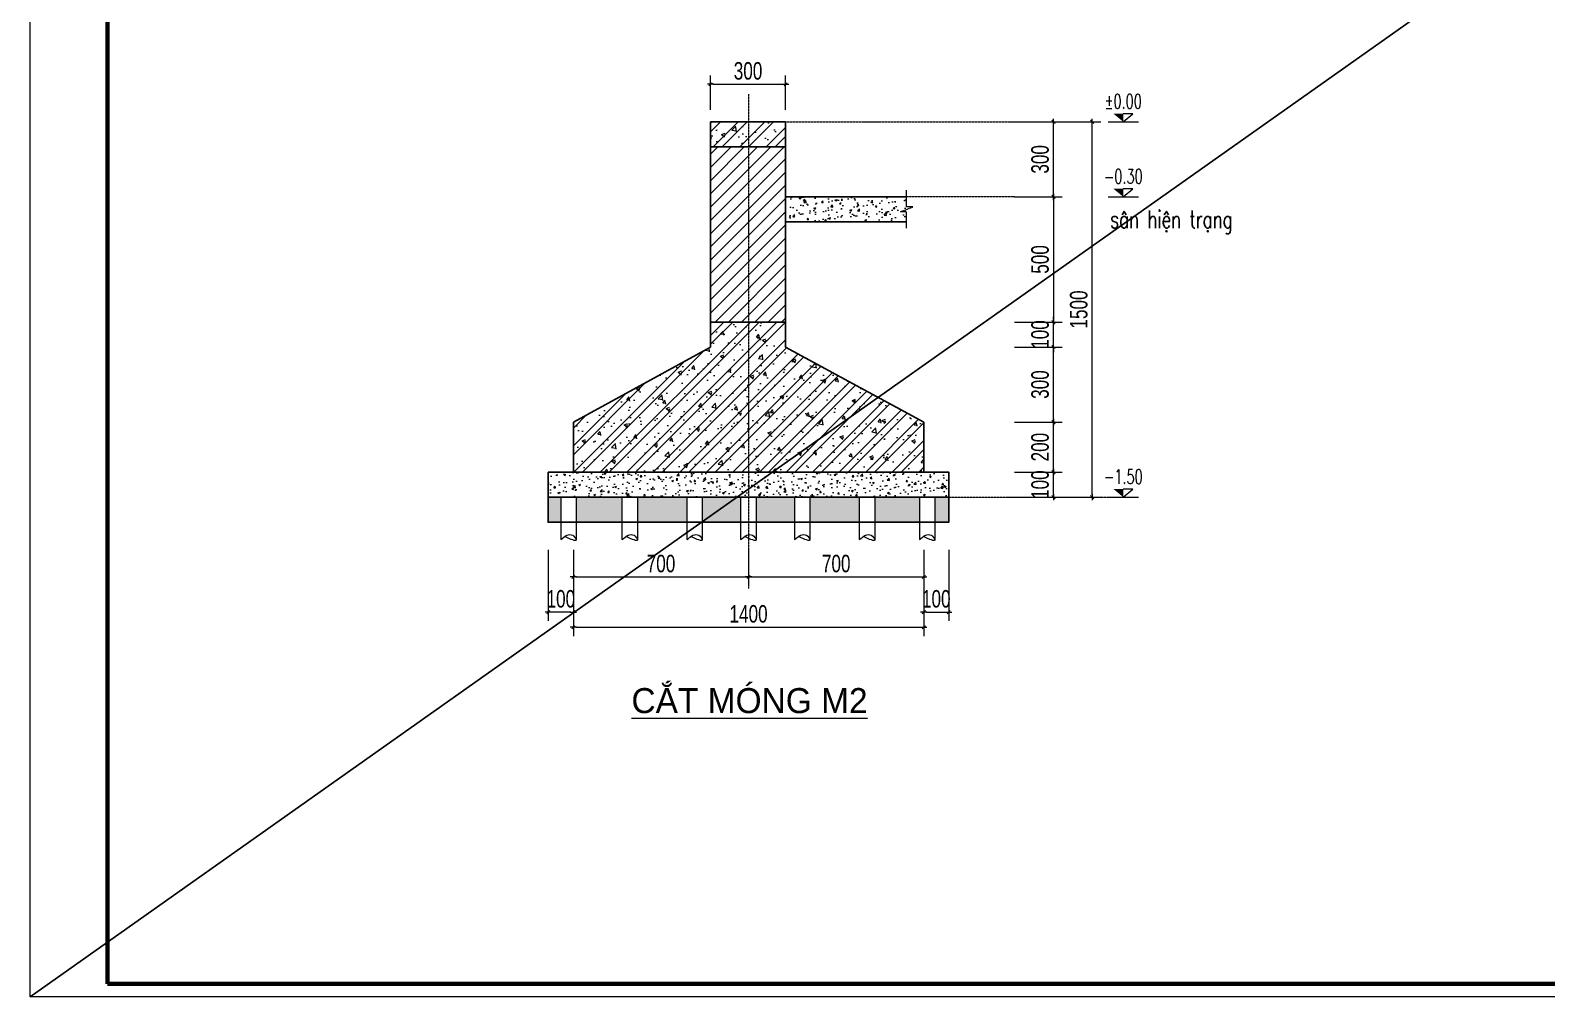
# Model space of a CAD drawing. Header units: millimetres. Extents: x 5243337 to 5938936, y 490824 to 785930.
# Drawn here: x 5304149 to 5310208, y 490824 to 494686 of the extents above; entities that cross this region are included whole.
import ezdxf
from ezdxf.enums import TextEntityAlignment as Align

# ---------------------------------------------------------------- set-up
doc = ezdxf.new("R2010")
doc.units = ezdxf.units.MM
doc.header["$MEASUREMENT"] = 0
doc.header["$PDMODE"] = 32
doc.linetypes.add('CENTER', pattern=[2, 1.25, -0.25, 0.25, -0.25])
doc.linetypes.add('HIDDEN', pattern=[0.375, 0.25, -0.125])
doc.layers.get('0').update_dxf_attribs({"lineweight": 0})
doc.layers.get('Defpoints').update_dxf_attribs({"lineweight": 0})
for name, color, linetype, lineweight in [('8- Dim', 8, 'Continuous', 9), ('dim', 144, 'Continuous', 13), ('hatch', 251, 'Continuous', 5), ('Khungten_LCDI', 7, 'Continuous', 25), ('LC Dim', 8, 'Continuous', 18), ('LC Net thay', 7, 'Continuous', 25), ('LC Text1', 3, 'Continuous', 20), ('MANH', 35, 'HIDDEN', 5), ('noithat', 125, 'Continuous', 9), ('text', 1, 'Continuous', 20), ('truc', 76, 'CENTER', 9)]:
    doc.layers.add(name, color=color, linetype=linetype, lineweight=lineweight)
doc.layers.add('KCS_Plotter', color=11, linetype='Continuous', plot=False)
doc.styles.add('Khungten', font='VHAVAN.TTF', dxfattribs={"width": 0.9, "height": 5000})
doc.styles.add('LC 3', font='vnsimli.shx', dxfattribs={"width": 0.75})
doc.styles.add('ROMANS', font='vnsimli.shx', dxfattribs={"width": 0.6})
doc.styles.add('TBV', font='VHHELS.TTF', dxfattribs={"width": 0.9, "oblique": 20, "height": 320})
doc.styles.add('Title', font='VHBLACK.TTF')
doc.styles.add('TXTDIM', font='VNARIAL.TTF', dxfattribs={"width": 0.7})
doc.dimstyles.new('DIM35', dxfattribs={"dimscale": 35, "dimtxt": 2, "dimasz": 0.3, "dimexe": 1, "dimexo": 0, "dimgap": 0.5, "dimtad": 1, "dimdec": 0, "dimzin": 12, "dimdsep": 46, "dimtxsty": 'TXTDIM', "dimblk": 'SLASH', "dimcen": 1.5, "dimclrd": 256, "dimclre": 256, "dimclrt": 1, "dimadec": 0, "dimazin": 0, "dimtfac": 1, "dimtdec": 0, "dimtix": 1, "dimtmove": 0, "dimatfit": 3, "dimldrblk": 'DOT', "dimfxl": 2, "dimtolj": 1, "dimtzin": 0, "dimlwd": 9, "dimlwe": 9, "dimarcsym": 1})
pattern_1 = [(50, (-197412.5, -10860.68), (143.4520365, -12.550427), [15, -165]), (355, (-197412.5, -10860.68), (-27.7502667, 150.4384267), [12, -132]), (100.4514, (-197400.55, -10861.73), (115.7018763, 137.8879084), [12.748038, -140.2284224]), (46.1842, (-197412.5, -10820.68), (213.44821, -33.103803), [22.5, -247.5]), (96.6356, (-197394.71, -10823.44), (186.932541, 194.823574), [19.122058, -210.3426]), (351.1842, (-197412.5, -10820.68), (186.932389, 194.82372), [18, -198]), (21, (-197392.5, -10830.68), (119.3814104, -80.5237781), [15, -165]), (326, (-197392.5, -10830.68), (48.6630664, 145.030009), [12, -132]), (71.4514, (-197382.55, -10837.39), (168.0445257, 64.5060993), [12.748038, -140.2284224]), (37.5, (-197412.5, -10860.68), (2.43197106, 66.57877077), [0, -130.4, 0, -134, 0, -132.5]), (7.5, (-197412.5, -10860.68), (52.6139075, 78.8823424), [0, -76.4, 0, -127.4, 0, -50.5]), (327.5, (-197457.1, -10860.68), (106.76448723, -4.51097435), [0, -50, 0, -156, 0, -207]), (317.5, (-197477.1, -10860.68), (116.6372339, 20.0209965), [0, -65, 0, -103.6, 0, -147]), (45, (-197412.5, -10860.68), (-53.0330086, 53.0330086), []), (45, (-197377.15, -10860.68), (-53.0330086, 53.0330086), [])]

# ---------------------------------------------------------------- blocks, each defined once
blk = doc.blocks.new('SLASH')
at = {"layer": 'dim', "color": 16, "linetype": 'Continuous'}
for p, q in [((-1.2, 0), (1.2, 0)), ((-0.6, -0.6), (0.6, 0.6))]:
    blk.add_line(p, q, dxfattribs=at)
blk = doc.blocks.new('*D285')
at = {"layer": 'Defpoints', "color": 0, "transparency": 16777216}
for p in [(5307019.2, 492609.3), (5307718.9, 492609.3), (5307718.9, 492501.1)]:
    blk.add_point(p, dxfattribs=at)
at = {"layer": 'dim', "lineweight": 9, "transparency": 16777216}
for p, q in [((5307019.2, 492609.3), (5307019.2, 492466.1)), ((5307718.9, 492609.3), (5307718.9, 492466.1)), ((5307029.7, 492501.1), (5307708.4, 492501.1))]:
    blk.add_line(p, q, dxfattribs=at)
at = {"layer": 'dim', "lineweight": 9, "transparency": 16777216, "xscale": 10.5, "yscale": 10.5, "zscale": 10.5, "rotation": 180}
blk.add_blockref('SLASH', (5307019.2, 492501.1), dxfattribs=at)
at = {"layer": 'dim', "lineweight": 9, "transparency": 16777216, "xscale": 10.5, "yscale": 10.5, "zscale": 10.5}
blk.add_blockref('SLASH', (5307718.9, 492501.1), dxfattribs=at)
at = {"layer": 'dim', "color": 1, "transparency": 16777216, "insert": (5307369.1, 492554.3), "char_height": 70, "attachment_point": 5, "style": 'TXTDIM'}
blk.add_mtext('\\A1;700', dxfattribs=at)
blk = doc.blocks.new('_Dot')
at = {"color": 0, "linetype": 'ByBlock', "lineweight": -2}
blk.add_line((-0.5, 0), (-1, 0), dxfattribs=at)
at = {"color": 0, "linetype": 'ByBlock', "const_width": 0.5}
blk.add_lwpolyline([(-0.25, 0, 1), (0.25, 0, 1)], format="xyb", close=True, dxfattribs=at)
blk = doc.blocks.new('*D286')
at = {"layer": 'Defpoints', "color": 0, "transparency": 16777216}
for p in [(5306318.9, 492609.3), (5307019.2, 492609.3), (5307019.2, 492501.1)]:
    blk.add_point(p, dxfattribs=at)
at = {"layer": 'dim', "lineweight": 9, "transparency": 16777216}
for p, q in [((5306318.9, 492609.3), (5306318.9, 492466.1)), ((5307019.2, 492609.3), (5307019.2, 492466.1)), ((5306329.4, 492501.1), (5307008.7, 492501.1))]:
    blk.add_line(p, q, dxfattribs=at)
at = {"layer": 'dim', "lineweight": 9, "transparency": 16777216, "xscale": 10.5, "yscale": 10.5, "zscale": 10.5, "rotation": 180}
blk.add_blockref('SLASH', (5306318.9, 492501.1), dxfattribs=at)
at = {"layer": 'dim', "lineweight": 9, "transparency": 16777216, "xscale": 10.5, "yscale": 10.5, "zscale": 10.5}
blk.add_blockref('SLASH', (5307019.2, 492501.1), dxfattribs=at)
at = {"layer": 'dim', "color": 1, "transparency": 16777216, "insert": (5306669.1, 492554.3), "char_height": 70, "attachment_point": 5, "style": 'TXTDIM'}
blk.add_mtext('\\A1;700', dxfattribs=at)
blk = doc.blocks.new('*D287')
at = {"layer": 'Defpoints', "color": 0, "transparency": 16777216}
for p in [(5307166.9, 494470), (5306866.9, 494367.4), (5307166.9, 494367.4)]:
    blk.add_point(p, dxfattribs=at)
at = {"layer": 'dim', "lineweight": 9, "transparency": 16777216}
for p, q in [((5306866.9, 494367.4), (5306866.9, 494505)), ((5307166.9, 494367.4), (5307166.9, 494505)), ((5306877.4, 494470), (5307156.4, 494470))]:
    blk.add_line(p, q, dxfattribs=at)
at = {"layer": 'dim', "lineweight": 9, "transparency": 16777216, "xscale": 10.5, "yscale": 10.5, "zscale": 10.5, "rotation": 180}
blk.add_blockref('SLASH', (5306866.9, 494470), dxfattribs=at)
at = {"layer": 'dim', "lineweight": 9, "transparency": 16777216, "xscale": 10.5, "yscale": 10.5, "zscale": 10.5}
blk.add_blockref('SLASH', (5307166.9, 494470), dxfattribs=at)
at = {"layer": 'dim', "color": 1, "transparency": 16777216, "insert": (5307016.9, 494523.3), "char_height": 70, "attachment_point": 5, "style": 'TXTDIM'}
blk.add_mtext('\\A1;300', dxfattribs=at)
blk = doc.blocks.new('*D288')
at = {"layer": 'Defpoints', "color": 0, "transparency": 16777216}
for p in [(5306318.9, 492609.3), (5307718.9, 492609.3), (5307718.9, 492300.1)]:
    blk.add_point(p, dxfattribs=at)
at = {"layer": 'dim', "lineweight": 9, "transparency": 16777216}
for p, q in [((5306318.9, 492609.3), (5306318.9, 492265.1)), ((5307718.9, 492609.3), (5307718.9, 492265.1)), ((5306329.4, 492300.1), (5307708.4, 492300.1))]:
    blk.add_line(p, q, dxfattribs=at)
at = {"layer": 'dim', "lineweight": 9, "transparency": 16777216, "xscale": 10.5, "yscale": 10.5, "zscale": 10.5, "rotation": 180}
blk.add_blockref('SLASH', (5306318.9, 492300.1), dxfattribs=at)
at = {"layer": 'dim', "lineweight": 9, "transparency": 16777216, "xscale": 10.5, "yscale": 10.5, "zscale": 10.5}
blk.add_blockref('SLASH', (5307718.9, 492300.1), dxfattribs=at)
at = {"layer": 'dim', "color": 1, "transparency": 16777216, "insert": (5307018.9, 492353.3), "char_height": 70, "attachment_point": 5, "style": 'TXTDIM'}
blk.add_mtext('\\A1;1400', dxfattribs=at)
blk = doc.blocks.new('*D289')
at = {"layer": 'Defpoints', "color": 0, "transparency": 16777216}
for p in [(5308141.3, 492920), (5308237, 492920), (5308141.3, 492820)]:
    blk.add_point(p, dxfattribs=at)
at = {"layer": 'dim', "lineweight": 9, "transparency": 16777216}
for p, q in [((5308141.3, 492920), (5308272, 492920)), ((5308237, 492830.5), (5308237, 492909.5)), ((5308141.3, 492820), (5308272, 492820))]:
    blk.add_line(p, q, dxfattribs=at)
at = {"layer": 'dim', "lineweight": 9, "transparency": 16777216, "xscale": 10.5, "yscale": 10.5, "zscale": 10.5}
for p, rotation in [((5308237, 492920), 90), ((5308237, 492820), 270)]:
    blk.add_blockref('SLASH', p, dxfattribs=dict(at, rotation=rotation))
at = {"layer": 'dim', "color": 1, "transparency": 16777216, "insert": (5308183.8, 492870), "char_height": 70, "attachment_point": 5, "rotation": 90, "style": 'TXTDIM'}
blk.add_mtext('\\A1;100', dxfattribs=at)
blk = doc.blocks.new('*D290')
at = {"layer": 'Defpoints', "color": 0, "transparency": 16777216}
for p in [(5308081.3, 493120), (5308237, 493120), (5308081.3, 492920)]:
    blk.add_point(p, dxfattribs=at)
at = {"layer": 'dim', "lineweight": 9, "transparency": 16777216}
for p, q in [((5308081.3, 493120), (5308272, 493120)), ((5308237, 492930.5), (5308237, 493109.5)), ((5308081.3, 492920), (5308272, 492920))]:
    blk.add_line(p, q, dxfattribs=at)
at = {"layer": 'dim', "lineweight": 9, "transparency": 16777216, "xscale": 10.5, "yscale": 10.5, "zscale": 10.5}
for p, rotation in [((5308237, 493120), 90), ((5308237, 492920), 270)]:
    blk.add_blockref('SLASH', p, dxfattribs=dict(at, rotation=rotation))
at = {"layer": 'dim', "color": 1, "transparency": 16777216, "insert": (5308183.8, 493020), "char_height": 70, "attachment_point": 5, "rotation": 90, "style": 'TXTDIM'}
blk.add_mtext('\\A1;200', dxfattribs=at)
blk = doc.blocks.new('*D291')
at = {"layer": 'Defpoints', "color": 0, "transparency": 16777216}
for p in [(5308081.3, 493520), (5308237, 493520), (5308081.3, 493420)]:
    blk.add_point(p, dxfattribs=at)
at = {"layer": 'dim', "lineweight": 9, "transparency": 16777216}
for p, q in [((5308237, 493530.5), (5308237, 493541)), ((5308081.3, 493520), (5308272, 493520)), ((5308237, 493420), (5308237, 493520)), ((5308081.3, 493420), (5308272, 493420)), ((5308237, 493409.5), (5308237, 493399))]:
    blk.add_line(p, q, dxfattribs=at)
at = {"layer": 'dim', "lineweight": 9, "transparency": 16777216, "xscale": 10.5, "yscale": 10.5, "zscale": 10.5}
for p, rotation in [((5308237, 493520), 270), ((5308237, 493420), 90)]:
    blk.add_blockref('SLASH', p, dxfattribs=dict(at, rotation=rotation))
at = {"layer": 'dim', "color": 1, "transparency": 16777216, "insert": (5308183.8, 493470), "char_height": 70, "attachment_point": 5, "rotation": 90, "style": 'TXTDIM'}
blk.add_mtext('\\A1;100', dxfattribs=at)
blk = doc.blocks.new('*D292')
at = {"layer": 'Defpoints', "color": 0, "transparency": 16777216}
for p in [(5308081.3, 493420), (5308237, 493420), (5308081.3, 493120)]:
    blk.add_point(p, dxfattribs=at)
at = {"layer": 'dim', "lineweight": 9, "transparency": 16777216}
for p, q in [((5308081.3, 493420), (5308272, 493420)), ((5308237, 493130.5), (5308237, 493409.5)), ((5308081.3, 493120), (5308272, 493120))]:
    blk.add_line(p, q, dxfattribs=at)
at = {"layer": 'dim', "lineweight": 9, "transparency": 16777216, "xscale": 10.5, "yscale": 10.5, "zscale": 10.5}
for p, rotation in [((5308237, 493420), 90), ((5308237, 493120), 270)]:
    blk.add_blockref('SLASH', p, dxfattribs=dict(at, rotation=rotation))
at = {"layer": 'dim', "color": 1, "transparency": 16777216, "insert": (5308183.8, 493270), "char_height": 70, "attachment_point": 5, "rotation": 90, "style": 'TXTDIM'}
blk.add_mtext('\\A1;300', dxfattribs=at)
blk = doc.blocks.new('*D293')
at = {"layer": 'Defpoints', "color": 0, "transparency": 16777216}
for p in [(5307718.9, 492609.3), (5307818.6, 492609.3), (5307818.6, 492360.1)]:
    blk.add_point(p, dxfattribs=at)
at = {"layer": 'dim', "lineweight": 9, "transparency": 16777216}
for p, q in [((5307718.9, 492609.3), (5307718.9, 492325.1)), ((5307818.6, 492609.3), (5307818.6, 492325.1)), ((5307729.4, 492360.1), (5307808.1, 492360.1))]:
    blk.add_line(p, q, dxfattribs=at)
at = {"layer": 'dim', "lineweight": 9, "transparency": 16777216, "xscale": 10.5, "yscale": 10.5, "zscale": 10.5, "rotation": 180}
blk.add_blockref('SLASH', (5307718.9, 492360.1), dxfattribs=at)
at = {"layer": 'dim', "lineweight": 9, "transparency": 16777216, "xscale": 10.5, "yscale": 10.5, "zscale": 10.5}
blk.add_blockref('SLASH', (5307818.6, 492360.1), dxfattribs=at)
at = {"layer": 'dim', "color": 1, "transparency": 16777216, "insert": (5307768.8, 492413.3), "char_height": 70, "attachment_point": 5, "style": 'TXTDIM'}
blk.add_mtext('\\A1;100', dxfattribs=at)
blk = doc.blocks.new('*D294')
at = {"layer": 'Defpoints', "color": 0, "transparency": 16777216}
for p in [(5306218.9, 492609.3), (5306318.9, 492609.3), (5306218.9, 492360.1)]:
    blk.add_point(p, dxfattribs=at)
at = {"layer": 'dim', "lineweight": 9, "transparency": 16777216}
for p, q in [((5306218.9, 492609.3), (5306218.9, 492325.1)), ((5306318.9, 492609.3), (5306318.9, 492325.1)), ((5306308.4, 492360.1), (5306229.4, 492360.1))]:
    blk.add_line(p, q, dxfattribs=at)
at = {"layer": 'dim', "lineweight": 9, "transparency": 16777216, "xscale": 10.5, "yscale": 10.5, "zscale": 10.5, "rotation": 180}
blk.add_blockref('SLASH', (5306218.9, 492360.1), dxfattribs=at)
at = {"layer": 'dim', "lineweight": 9, "transparency": 16777216, "xscale": 10.5, "yscale": 10.5, "zscale": 10.5}
blk.add_blockref('SLASH', (5306318.9, 492360.1), dxfattribs=at)
at = {"layer": 'dim', "color": 1, "transparency": 16777216, "insert": (5306268.9, 492413.3), "char_height": 70, "attachment_point": 5, "style": 'TXTDIM'}
blk.add_mtext('\\A1;100', dxfattribs=at)
blk = doc.blocks.new('*D295')
at = {"layer": 'Defpoints', "color": 0, "transparency": 16777216}
for p in [(5308081.3, 494020), (5308081.3, 493520), (5308237, 493520)]:
    blk.add_point(p, dxfattribs=at)
at = {"layer": 'dim', "lineweight": 9, "transparency": 16777216}
for p, q in [((5308081.3, 494020), (5308272, 494020)), ((5308237, 494009.5), (5308237, 493530.5)), ((5308081.3, 493520), (5308272, 493520))]:
    blk.add_line(p, q, dxfattribs=at)
at = {"layer": 'dim', "lineweight": 9, "transparency": 16777216, "xscale": 10.5, "yscale": 10.5, "zscale": 10.5}
for p, rotation in [((5308237, 494020), 90), ((5308237, 493520), 270)]:
    blk.add_blockref('SLASH', p, dxfattribs=dict(at, rotation=rotation))
at = {"layer": 'dim', "color": 1, "transparency": 16777216, "insert": (5308183.8, 493770), "char_height": 70, "attachment_point": 5, "rotation": 90, "style": 'TXTDIM'}
blk.add_mtext('\\A1;500', dxfattribs=at)
blk = doc.blocks.new('*D296')
at = {"layer": 'Defpoints', "color": 0, "transparency": 16777216}
for p in [(5308081.3, 494320), (5308237, 494320), (5308081.3, 494020)]:
    blk.add_point(p, dxfattribs=at)
at = {"layer": 'dim', "lineweight": 9, "transparency": 16777216}
for p, q in [((5308081.3, 494320), (5308272, 494320)), ((5308237, 494030.5), (5308237, 494309.5)), ((5308081.3, 494020), (5308272, 494020))]:
    blk.add_line(p, q, dxfattribs=at)
at = {"layer": 'dim', "lineweight": 9, "transparency": 16777216, "xscale": 10.5, "yscale": 10.5, "zscale": 10.5}
for p, rotation in [((5308237, 494320), 90), ((5308237, 494020), 270)]:
    blk.add_blockref('SLASH', p, dxfattribs=dict(at, rotation=rotation))
at = {"layer": 'dim', "color": 1, "transparency": 16777216, "insert": (5308183.8, 494170), "char_height": 70, "attachment_point": 5, "rotation": 90, "style": 'TXTDIM'}
blk.add_mtext('\\A1;300', dxfattribs=at)
blk = doc.blocks.new('*D297')
at = {"layer": 'Defpoints', "color": 0, "transparency": 16777216}
for p in [(5308081.3, 494320), (5308391.6, 494320), (5308081.3, 492820)]:
    blk.add_point(p, dxfattribs=at)
at = {"layer": 'dim', "lineweight": 9, "transparency": 16777216}
for p, q in [((5308081.3, 494320), (5308426.6, 494320)), ((5308391.6, 492830.5), (5308391.6, 494309.5)), ((5308081.3, 492820), (5308426.6, 492820))]:
    blk.add_line(p, q, dxfattribs=at)
at = {"layer": 'dim', "lineweight": 9, "transparency": 16777216, "xscale": 10.5, "yscale": 10.5, "zscale": 10.5}
for p, rotation in [((5308391.6, 494320), 90), ((5308391.6, 492820), 270)]:
    blk.add_blockref('SLASH', p, dxfattribs=dict(at, rotation=rotation))
at = {"layer": 'dim', "color": 1, "transparency": 16777216, "insert": (5308338.4, 493570), "char_height": 70, "attachment_point": 5, "rotation": 90, "style": 'TXTDIM'}
blk.add_mtext('\\A1;1500', dxfattribs=at)
blk = doc.blocks.new('CAO DO')
at = {"layer": 'noithat'}
for p, q in [((20767, 17240), (20898, 17352)), ((20898, 17352), (20767, 17352)), ((20558, 17240), (20975, 17240))]:
    blk.add_line(p, q, dxfattribs=at)
blk.add_solid([(20632, 17352), (20767, 17352), (20767, 17240)], dxfattribs=at)
at = {"layer": 'text', "color": 2, "style": 'ROMANS'}
blk.add_attdef('1', text='', height=200, dxfattribs=at).set_placement((20766, 17422), align=Align.CENTER)
blk = doc.blocks.new('lcdi fix1')
at = {"layer": 'Defpoints', "lineweight": 0}
blk.add_lwpolyline([(-1200, -14850), (-1200, 14850), (40800, 14850), (40800, -14850)], close=True, dxfattribs=at)
at = {"layer": 'Khungten_LCDI', "color": 5, "lineweight": 60}
blk.add_lwpolyline([(0, -14650), (0, 14650), (40600, 14650), (40600, -14650)], close=True, dxfattribs=at)
at = {"color": 7, "style": 'Khungten', "width": 0.8}
for tag, p in [('REVISION', (39499, -10746)), ('NGAYHT', (39546, -11609))]:
    blk.add_attdef(tag, text='', height=200, dxfattribs=at).set_placement(p, align=Align.CENTER)
at = {"layer": 'LC Text1', "style": 'Title', "width": 1.485915}
for tag, p, p2 in [('TENBANVE1', (36913, -8886), (40339, -8886)), ('TENBANVE2', (36913, -9562), (40339, -9562))]:
    blk.add_attdef(tag, text='', height=250, dxfattribs=at).set_placement(p, p2, align=Align.FIT)
at = {"layer": 'LC Text1', "style": 'Title', "width": 0.7}
blk.add_attdef('SOBANVE', text='', height=250, dxfattribs=at).set_placement((39562, -13896), align=Align.CENTER)

msp = doc.modelspace()

# ---------------------------------------------------------------- hatches: boundary and pattern name
at = {"layer": 'hatch'}
h = msp.add_hatch(dxfattribs=at)
h.set_pattern_fill('ANSI31', color=256, scale=300, style=0)
h.set_pattern_definition([(45, (5008253.51, 418528.522), (-26.5165043, 26.5165043), [])])
h.paths.add_polyline_path([(5306865.8, 493520), (5307165.8, 493520), (5307168.1, 494220), (5306868.1, 494220)])
h = msp.add_hatch(dxfattribs=at)
h.set_pattern_fill('AR-CONC', color=256, scale=10)
h.set_pattern_definition([(50, (5125175.693, 495132.13), (71.726018, -6.275213), [7.5, -82.5]), (355, (5125175.69, 495132.13), (-13.875133, 75.219213), [6, -66]), (100.4514, (5125181.67, 495131.604), (57.850938, 68.943954), [6.37402, -70.11421]), (46.1842, (5125175.69, 495152.13), (106.724105, -16.5519), [11.25, -123.75]), (96.6356, (5125184.59, 495150.75), (93.46627, 97.41179), [9.56103, -105.1713]), (351.1842, (5125175.69, 495152.13), (93.466195, 97.41186), [9, -99]), (21, (5125185.693, 495147.13), (59.690705, -40.26189), [7.5, -82.5]), (326, (5125185.69, 495147.13), (24.331533, 72.515005), [6, -66]), (71.4514, (5125190.67, 495143.77), (84.022263, 32.25305), [6.37402, -70.11421]), (37.5, (5125175.693, 495132.127), (1.2159855, 33.2893854), [0, -65.2, 0, -67, 0, -66.25]), (7.5, (5125175.693, 495132.127), (26.306954, 39.441171), [0, -38.2, 0, -63.7, 0, -25.25]), (327.5, (5125153.393, 495132.127), (53.3822436, -2.255487), [0, -25, 0, -78, 0, -103.5]), (317.5, (5125143.393, 495132.127), (58.318617, 10.010498), [0, -32.5, 0, -51.8, 0, -73.5])])
h.paths.add_polyline_path([(5307650, 493920), (5307650, 493960), (5307625, 493960), (5307675, 493980), (5307650, 493980), (5307650, 494020), (5307181.9, 494020), (5307181.9, 493920)])
h = msp.add_hatch(dxfattribs=at)
h.set_pattern_fill('AR-CONC', color=256, scale=10)
h.set_pattern_definition([(50, (5125175.693, 495082.044), (71.726018, -6.275213), [7.5, -82.5]), (355, (5125175.69, 495082.044), (-13.875133, 75.219213), [6, -66]), (100.4514, (5125181.67, 495081.52), (57.850938, 68.943954), [6.37402, -70.11421]), (46.1842, (5125175.69, 495102.04), (106.724105, -16.5519), [11.25, -123.75]), (96.6356, (5125184.59, 495100.66), (93.46627, 97.41179), [9.56103, -105.1713]), (351.1842, (5125175.69, 495102.04), (93.466195, 97.41186), [9, -99]), (21, (5125185.693, 495097.044), (59.690705, -40.26189), [7.5, -82.5]), (326, (5125185.69, 495097.044), (24.331533, 72.515005), [6, -66]), (71.4514, (5125190.67, 495093.69), (84.022263, 32.25305), [6.37402, -70.11421]), (37.5, (5125175.693, 495082.044), (1.2159855, 33.2893854), [0, -65.2, 0, -67, 0, -66.25]), (7.5, (5125175.693, 495082.044), (26.306954, 39.441171), [0, -38.2, 0, -63.7, 0, -25.25]), (327.5, (5125153.393, 495082.044), (53.3822436, -2.255487), [0, -25, 0, -78, 0, -103.5]), (317.5, (5125143.393, 495082.044), (58.318617, 10.010498), [0, -32.5, 0, -51.8, 0, -73.5])])
h.paths.add_polyline_path([(5307818.9, 492920), (5307019.2, 492920), (5307019.2, 492820), (5307818.9, 492820)])
h.paths.add_polyline_path([(5306217.9, 492820), (5307019.2, 492820), (5307019.2, 492920), (5306217.9, 492920)])
h = msp.add_hatch(dxfattribs=at)
h.set_pattern_fill('AR-SAND,_O', color=256, scale=10)
h.set_pattern_definition([(37.5, (-197412.502, -10860.681), (-0.62993358, 19.26823769), [0, -15.2, 0, -17, 0, -16.25]), (7.5, (-197412.502, -10860.681), (17.69776705, 28.22146065), [0, -8.2, 0, -13.7, 0, -5.25]), (327.5, (-197424.802, -10860.681), (31.14141862, 0.056590535), [0, -5, 0, -18, 0, -23.5]), (317.5, (-197424.802, -10860.681), (30.06126605, 8.77675565), [0, -2.5, 0, -11.8, 0, -13.5])])
h.paths.add_polyline_path([(5306268.2, 492720), (5306268.2, 492820), (5306217.9, 492820), (5306217.9, 492720)])
h.paths.add_polyline_path([(5306513.2, 492720), (5306513.2, 492820), (5306330.2, 492820), (5306330.2, 492720)])
h.paths.add_polyline_path([(5306772.3, 492720), (5306772.3, 492820), (5306575.2, 492820), (5306575.2, 492720)])
h.paths.add_polyline_path([(5306987.3, 492720), (5306987.3, 492820), (5306834.2, 492820), (5306834.2, 492720)])
h.paths.add_polyline_path([(5307202.3, 492720), (5307202.3, 492820), (5307049.2, 492820), (5307049.2, 492720)])
h.paths.add_polyline_path([(5307461.3, 492720), (5307461.3, 492820), (5307264.2, 492820), (5307264.2, 492720)])
h.paths.add_polyline_path([(5307763.3, 492820), (5307763.3, 492720), (5307818.9, 492720), (5307818.9, 492820)])
h.paths.add_polyline_path([(5307701.3, 492720), (5307701.3, 492820), (5307523.3, 492820), (5307523.3, 492720)])
at = {"layer": 'LC Dim'}
h = msp.add_hatch(dxfattribs=at)
h.set_pattern_fill('BTCT', color=256, scale=20)
h.set_pattern_definition(pattern_1)
h.paths.add_polyline_path([(5307166.9, 494320), (5306866.9, 494320), (5306866.9, 494220), (5307166.9, 494220)])
h = msp.add_hatch(dxfattribs=at)
h.set_pattern_fill('BTCT', color=256, scale=20)
h.set_pattern_definition(pattern_1)
h.paths.add_polyline_path([(5307166.9, 493420), (5307166.9, 493520), (5306866.9, 493520), (5306866.9, 493420), (5306318.9, 493120), (5306318.9, 492920), (5307718.9, 492920), (5307718.9, 493120)])

# ---------------------------------------------------------------- linework, layer by layer
at = {"layer": '8- Dim'}
for p, q in [((5306268.2, 492820.3), (5306268.2, 492650.4)), ((5306330.2, 492820.3), (5306330.2, 492650.4)), ((5306513.2, 492820.3), (5306513.2, 492650.4)), ((5306575.2, 492820.3), (5306575.2, 492650.4)), ((5306772.3, 492820.3), (5306772.3, 492650.4)), ((5306834.2, 492820.3), (5306834.2, 492650.4)), ((5306987.3, 492820.3), (5306987.3, 492650.4)), ((5307049.2, 492820.3), (5307049.2, 492650.4)), ((5307202.3, 492820.3), (5307202.3, 492650.4)), ((5307264.2, 492820.3), (5307264.2, 492650.4)), ((5307461.3, 492820.3), (5307461.3, 492650.4)), ((5307523.3, 492820.3), (5307523.3, 492650.4)), ((5307701.3, 492820.3), (5307701.3, 492650.4)), ((5307763.3, 492820.3), (5307763.3, 492650.4))]:
    msp.add_line(p, q, dxfattribs=at)
for points in [[(5306268.2, 492650.4), (5306316.2, 492667.5), (5306330.2, 492650.4), (5306283.6, 492662.2)], [(5306513.2, 492650.4), (5306561.2, 492667.5), (5306575.2, 492650.4), (5306528.6, 492662.2)], [(5306772.3, 492650.4), (5306820.2, 492667.5), (5306834.2, 492650.4), (5306787.7, 492662.2)], [(5306987.3, 492650.4), (5307035.2, 492667.5), (5307049.2, 492650.4), (5307002.7, 492662.2)], [(5307202.3, 492650.4), (5307250.2, 492667.5), (5307264.2, 492650.4), (5307217.7, 492662.2)], [(5307461.3, 492650.4), (5307509.3, 492667.5), (5307523.3, 492650.4), (5307476.7, 492662.2)], [(5307701.3, 492650.4), (5307749.3, 492667.5), (5307763.3, 492650.4), (5307716.7, 492662.2)]]:
    msp.add_spline(points, degree=3, dxfattribs=at)
at = {"layer": 'KCS_Plotter'}
msp.add_line((5304149.2, 490823.7), (5314930.9, 498447.8), dxfattribs=at)
at = {"layer": 'LC Net thay'}
for p, q in [((5306866.9, 494320), (5306866.9, 493520)), ((5306866.9, 494320), (5307166.9, 494320)), ((5307166.9, 494320), (5307166.9, 493520)), ((5306866.9, 494220), (5307166.9, 494220)), ((5307166.9, 494020), (5307650, 494020)), ((5307166.9, 493920), (5307650, 493920)), ((5306866.9, 493520), (5306866.9, 493420)), ((5306866.9, 493520), (5307166.9, 493520)), ((5307166.9, 493520), (5307166.9, 493420)), ((5306866.9, 493420), (5306318.9, 493120)), ((5307166.9, 493420), (5307718.9, 493120)), ((5306318.9, 493120), (5306318.9, 492920)), ((5307718.9, 493120), (5307718.9, 492920))]:
    msp.add_line(p, q, dxfattribs=at)
for points in [[(5306217.9, 492920), (5307818.9, 492920), (5307818.9, 492820), (5306217.9, 492820)], [(5306217.9, 492820), (5307818.9, 492820), (5307818.9, 492720), (5306217.9, 492720)]]:
    msp.add_lwpolyline(points, close=True, dxfattribs=at)
at = {"layer": 'MANH'}
msp.add_lwpolyline([(5307650, 493895.7), (5307650, 493960), (5307625, 493960), (5307675, 493980), (5307650, 493980), (5307650, 494046.9)], dxfattribs=at)
at = {"layer": 'truc', "ltscale": 3}
for p, q in [((5307019.2, 494430.9), (5307019.2, 492454.7)), ((5307166.9, 494320), (5308081.3, 494320)), ((5308081.3, 494020), (5307650, 494020)), ((5307818.9, 492820), (5308471.5, 492820))]:
    msp.add_line(p, q, dxfattribs=at)

# ---------------------------------------------------------------- block references
at = {"layer": 'LC Net thay', "xscale": 0.256706456167648, "yscale": 0.256706456167648, "zscale": 0.256706456167648}
msp.add_blockref('lcdi fix1', (5304457.3, 494635.7), dxfattribs=at)
at = {"layer": 'noithat'}
ref = msp.add_blockref('CAO DO', (5302480.7, 489309.6), dxfattribs=dict(at, xscale=0.290625, yscale=0.290625, zscale=0.290625))
ref.add_attrib('1', '%%P0.00', dxfattribs={"layer": 'text', "color": 2, "height": 58.12, "style": 'ROMANS', "width": 0.65}).set_placement((5308515.8, 494373), align=Align.CENTER)
ref = msp.add_blockref('CAO DO', (5302480.7, 489009.6), dxfattribs=dict(at, xscale=0.290625, yscale=0.290625, zscale=0.290625))
ref.add_attrib('1', '-0.30', dxfattribs={"layer": 'text', "color": 2, "height": 58.12, "style": 'ROMANS', "width": 0.65}).set_placement((5308515.8, 494073), align=Align.CENTER)
ref = msp.add_blockref('CAO DO', (5302480.7, 487809.6), dxfattribs=dict(at, xscale=0.290625, yscale=0.290625, zscale=0.290625))
ref.add_attrib('1', '-1.50', dxfattribs={"layer": 'text', "color": 2, "height": 58.12, "style": 'ROMANS', "width": 0.65}).set_placement((5308515.8, 492873), align=Align.CENTER)

# ---------------------------------------------------------------- texts
at = {"layer": 'LC Text1', "style": 'LC 3', "width": 0.7}
msp.add_text('s©n hiÖn tr¹ng', height=70, dxfattribs=at).set_placement((5308463.8, 493895.6))
at = {"layer": 'text', "style": 'TBV'}
msp.add_text('%%Uc¾t mãng m2', height=100, dxfattribs=at).set_placement((5307022.8, 491956.9), align=Align.CENTER)

# ---------------------------------------------------------------- dimensions: what is measured, and where the dimension line sits
at = {"layer": 'dim'}
for base, p1, p2, picture, middle in [((5307166.9, 494470), (5306866.9, 494367.4), (5307166.9, 494367.4), '*D287', (5307016.9, 494523.3)), ((5307019.2, 492501.1), (5306318.9, 492609.3), (5307019.2, 492609.3), '*D286', (5306669.1, 492554.3)), ((5307718.9, 492300.1), (5306318.9, 492609.3), (5307718.9, 492609.3), '*D288', (5307018.9, 492353.3)), ((5307718.9, 492501.1), (5307019.2, 492609.3), (5307718.9, 492609.3), '*D285', (5307369.1, 492554.3))]:
    dim = msp.add_linear_dim(base=base, p1=p1, p2=p2, dimstyle='DIM35', dxfattribs=at)
    dim.commit()
    dim.dimension.update_dxf_attribs({"geometry": picture, "text_midpoint": middle})
for base, p1, p2, picture, middle in [((5308237, 494320), (5308081.3, 494020), (5308081.3, 494320), '*D296', (5308183.8, 494170)), ((5308391.6, 494320), (5308081.3, 492820), (5308081.3, 494320), '*D297', (5308338.4, 493570)), ((5308237, 493520), (5308081.3, 494020), (5308081.3, 493520), '*D295', (5308183.8, 493770)), ((5308237, 493520), (5308081.3, 493420), (5308081.3, 493520), '*D291', (5308183.8, 493470)), ((5308237, 493420), (5308081.3, 493120), (5308081.3, 493420), '*D292', (5308183.8, 493270)), ((5308237, 493120), (5308081.3, 492920), (5308081.3, 493120), '*D290', (5308183.8, 493020))]:
    dim = msp.add_linear_dim(base=base, p1=p1, p2=p2, angle=90, dimstyle='DIM35', dxfattribs=at)
    dim.commit()
    dim.dimension.update_dxf_attribs({"geometry": picture, "text_midpoint": middle})
for base, p1, p2, angle, picture, middle in [((5308237, 492920), (5308141.3, 492820), (5308141.3, 492920), 90, '*D289', (5308237, 492870)), ((5306218.9, 492360.1), (5306318.9, 492609.3), (5306218.9, 492609.3), 180, '*D294', (5306268.9, 492360.1))]:
    dim = msp.add_linear_dim(base=base, p1=p1, p2=p2, angle=angle, dimstyle='DIM35', dxfattribs=at)
    dim.commit()
    dim.dimension.update_dxf_attribs({"geometry": picture, "text_midpoint": middle, "dimtype": 160})
dim = msp.add_linear_dim(base=(5307818.6, 492360.1), p1=(5307718.9, 492609.3), p2=(5307818.6, 492609.3), dimstyle='DIM35', dxfattribs=at)
dim.commit()
dim.dimension.update_dxf_attribs({"geometry": '*D293', "text_midpoint": (5307768.8, 492360.1), "dimtype": 160})

doc.saveas('drawing.dxf')
